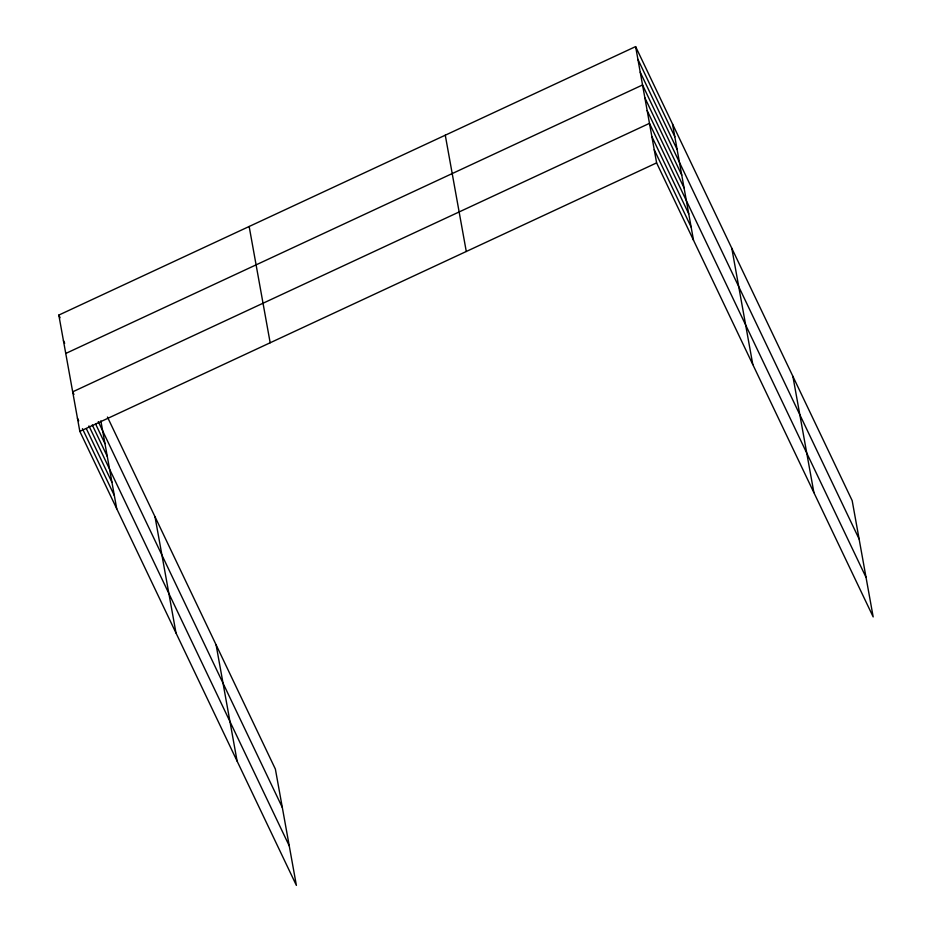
<?xml version="1.0" encoding="UTF-8"?>
<svg xmlns="http://www.w3.org/2000/svg" width="932" height="932" viewBox="0 0 932 932"><rect width="100%" height="100%" fill="white"/><g stroke="black" fill="none" stroke-linecap="round" stroke-linejoin="round"><path stroke-width="1.4" d="M107.448 417.035L275.383 769.11L296.388 885.4L79.826 431.376L58.821 315.086L635.612 46.6L852.174 500.624L873.179 616.914L656.617 162.89L635.612 46.6M65.753 353.461L642.544 84.975L859.106 538.999M79.826 431.376L656.617 162.89M637.931 59.392L674.826 136.748M640.237 72.183L677.133 149.539M644.862 97.767L681.758 175.123M647.169 110.559L684.065 187.915M866.038 577.374L649.476 123.35L72.684 391.836L73.943 394.457M651.864 136.538L688.76 213.882M654.241 149.714L691.136 227.07M58.821 315.086L60.079 317.707M63.446 340.669L64.692 343.291M98.268 421.637L282.314 807.485M95.577 423.943L104.955 443.609M92.268 424.934L107.273 456.4M88.948 425.924L289.246 845.86M86.326 428.615L111.968 482.368M77.449 418.2L78.696 420.821M82.447 428.685L114.345 495.556M792.887 376.318L813.892 492.609M731.795 248.25L752.8 364.552M672.508 123.956L693.513 240.246M445.275 135.198L466.28 251.489M249.159 226.488L270.175 342.778M216.096 644.804L237.101 761.094M155.003 516.736L176.008 633.038M100.854 420.868L116.721 508.732"/></g></svg>
